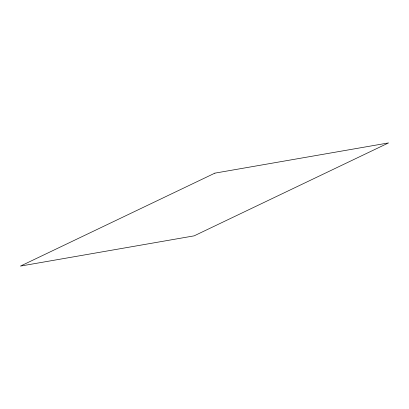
<?xml version="1.0" encoding="UTF-8"?>
<svg xmlns="http://www.w3.org/2000/svg" width="409" height="409" viewBox="0 0 409 409"><rect width="100%" height="100%" fill="white"/><g stroke="black" fill="none" stroke-linecap="round" stroke-linejoin="round"><path stroke-width="0.61" d="M214.863 173.145L20.45 266.085L194.137 235.855L388.55 142.915L214.863 173.145"/></g></svg>
